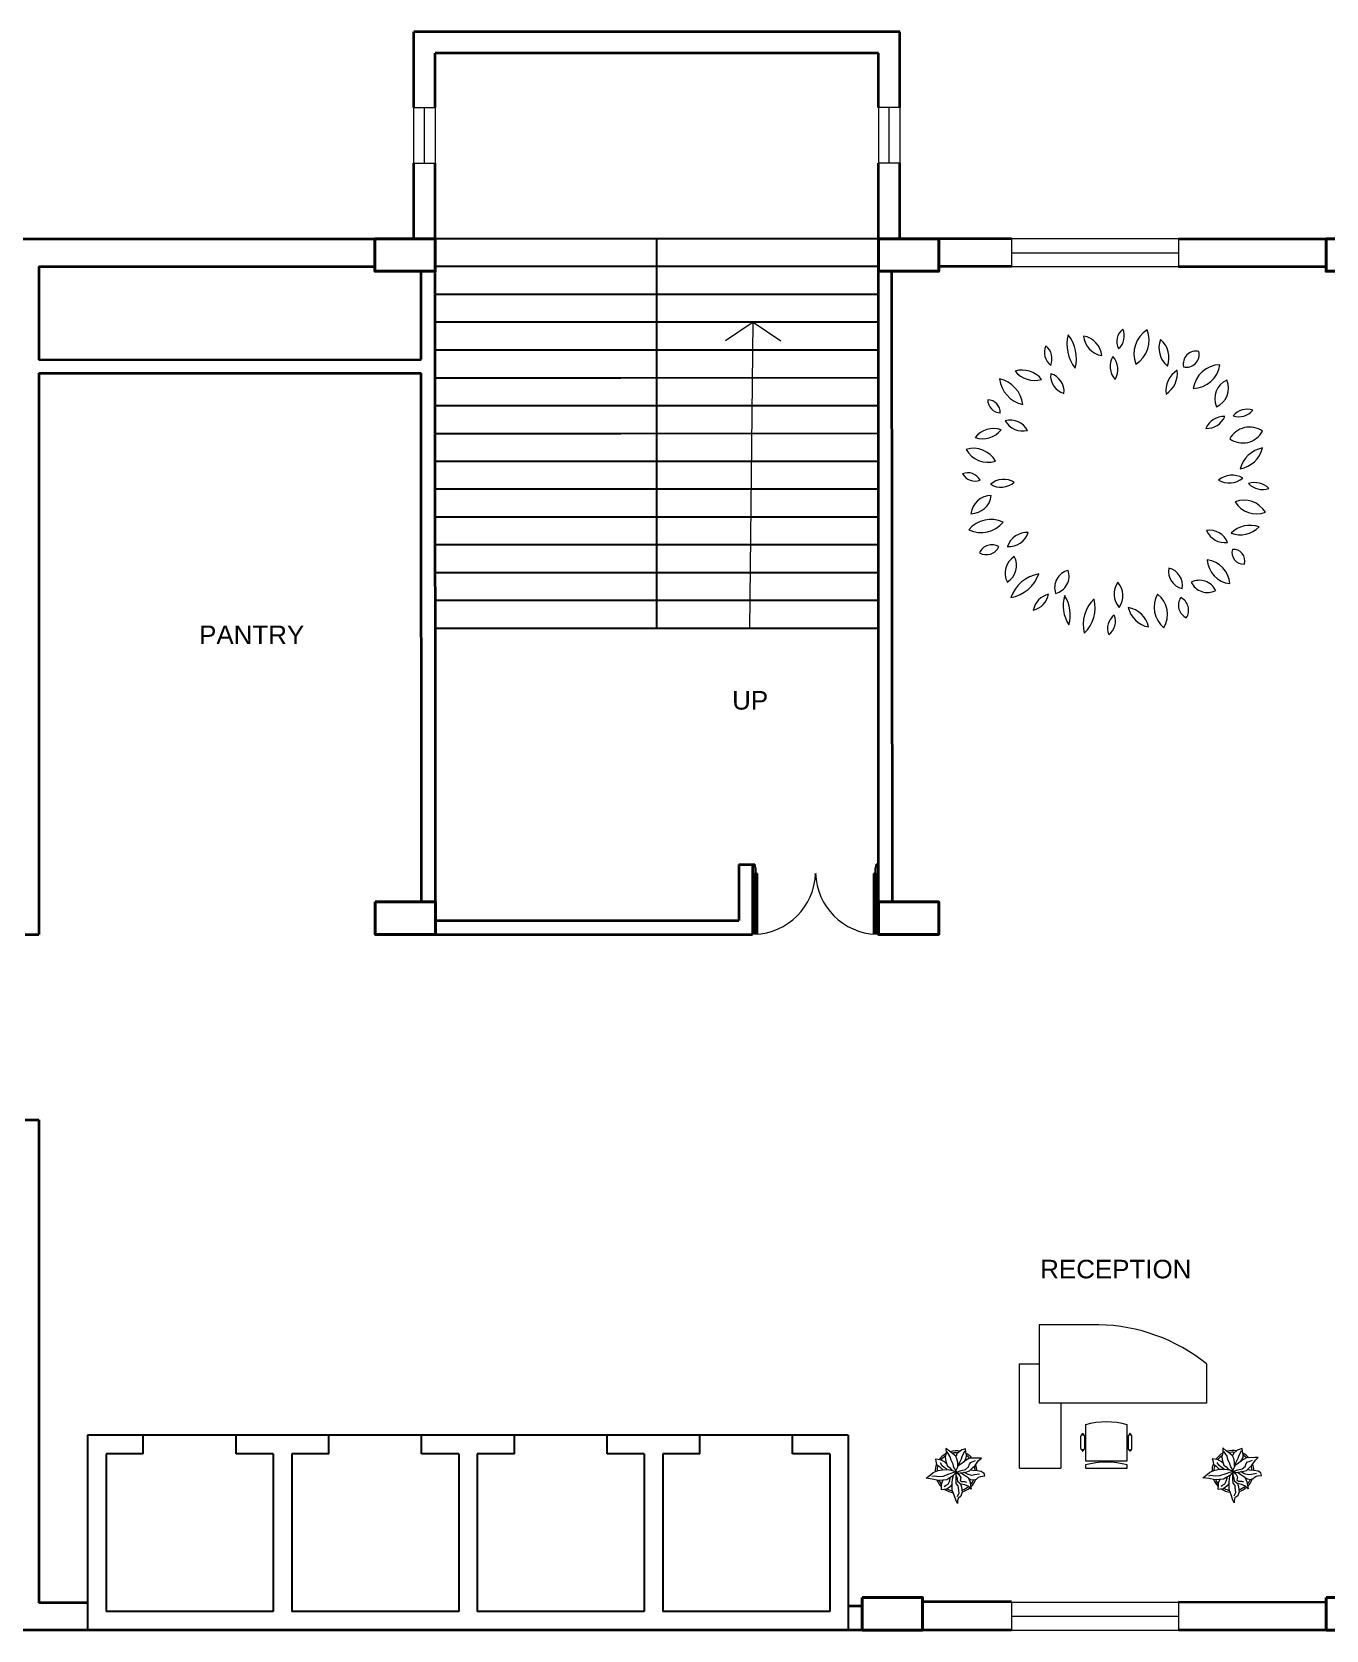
# Model space of a CAD drawing. Header units: millimetres. Extents: x 3079 to 579737, y 1565 to 1161826.
# Drawn here: x 86320 to 100270, y 321233 to 338463 of the extents above; entities that cross this region are included whole.
import ezdxf

# ---------------------------------------------------------------- set-up
doc = ezdxf.new("R2010")
doc.units = ezdxf.units.MM
for name, color, linetype, lineweight in [('1', 7, 'Continuous', 35), ('A_COL', 250, 'Continuous', 40), ('A_ELE1', 250, 'Continuous', 20), ('A_WIN-DOR', 250, 'Continuous', 30), ('CAY', 94, 'Continuous', 5), ('IG-Area', 250, 'Continuous', 30), ('SILL', 251, 'Continuous', 18), ('WINDOW', 252, 'Continuous', 15)]:
    doc.layers.add(name, color=color, linetype=linetype, lineweight=lineweight)
doc.layers.add('FURNITURE', color=253, linetype='Continuous', lineweight=5, transparency=0.05)
doc.layers.add('TREES', color=72, linetype='Continuous', lineweight=5, transparency=0.05)
doc.styles.add('ATT', font='romans.shx')
doc.styles.get("Standard").update_dxf_attribs({"font": 'arial.ttf'})

# ---------------------------------------------------------------- blocks, each defined once
blk = doc.blocks.new('12PPLT06')
at = {"color": 0, "linetype": 'ByBlock'}
for centre, radius, start, end in [((-0.0861, 0.4283), 0.0835, 149.4737, 231.7586), ((-0.2097, 0.4051), 0.0835, 329.4737, 51.7586), ((-0.1232, 0.388), 0.0817, 12.306, 79.6849), ((-0.0287, 0.4858), 0.0817, 192.306, 259.6849), ((0.05, 0.4504), 0.0524, 125.4093, 202.7101), ((-0.0287, 0.4729), 0.0524, 305.4093, 22.7101), ((0.1771, 0.4066), 0.1138, 133.8117, 194.3077), ((-0.0119, 0.4605), 0.1138, 313.8117, 14.3077), ((-0.1922, 0.4145), 0.0451, 146.8151, 244.0193), ((-0.2497, 0.3986), 0.0451, 326.8151, 64.0193), ((0.2574, 0.4291), 0.1143, 163.4642, 212.7906), ((0.0517, 0.3997), 0.1143, 343.4642, 32.7906), ((0.1966, 0.4279), 0.0672, 284.1004, 348.465), ((0.2788, 0.3493), 0.0672, 104.1004, 168.465), ((0.0406, 0.3679), 0.0664, 145.5248, 220.8327), ((-0.0643, 0.362), 0.0664, 325.5248, 40.8327), ((0.2043, 0.3048), 0.0573, 103.8914, 198.9039), ((0.1363, 0.3419), 0.0573, 283.8914, 18.9039), ((0.2234, 0.4134), 0.1178, 280.3005, 340.4476), ((0.3555, 0.258), 0.1178, 100.3005, 160.4476), ((-0.3791, 0.2477), 0.0818, 3.3189, 83.1904), ((-0.2877, 0.3337), 0.0818, 183.3189, 263.1904), ((-0.2983, 0.2994), 0.0582, 25.4537, 116.6852), ((-0.2719, 0.3765), 0.0582, 205.4537, 296.6852), ((-0.1618, 0.3339), 0.0557, 168.8066, 257.6391), ((-0.2284, 0.2903), 0.0557, 348.8066, 77.6391), ((0.3802, 0.2705), 0.064, 122.5817, 207.18), ((0.2887, 0.2952), 0.064, 302.5817, 27.18), ((-0.3813, 0.2555), 0.0369, 163.4933, 274.4697), ((-0.4137, 0.2292), 0.0369, 343.4933, 94.4697), ((0.3411, 0.1436), 0.0663, 86.0282, 161.3698), ((0.2828, 0.2309), 0.0663, 266.0282, 341.3698), ((0.4133, 0.1914), 0.0446, 59.9815, 155.6676), ((0.395, 0.2484), 0.0446, 239.9815, 335.6676), ((-0.4032, 0.0875), 0.0847, 69.7201, 135.6489), ((-0.4345, 0.2262), 0.0847, 249.7201, 315.6489), ((-0.3535, 0.1338), 0.0631, 22.5723, 98.3335), ((-0.3043, 0.2205), 0.0631, 202.5723, 278.3335), ((0.4301, 0.0727), 0.0919, 64.7353, 140.5781), ((0.3984, 0.2141), 0.0919, 244.7353, 320.5781), ((-0.456, 0.0247), 0.08, 30.9482, 110.5784), ((0.3971, 0.1115), 0.0659, 270.2529, 353.5221), ((0.4629, 0.0381), 0.0659, 90.2529, 173.5221), ((-0.4155, 0.1406), 0.08, 210.9482, 290.5784), ((-0.4752, -0.0367), 0.063, 44.2576, 108.5927), ((-0.4502, 0.067), 0.063, 224.2577, 288.5927), ((-0.3678, -0.0648), 0.0699, 60.5095, 129.292), ((0.366, -0.0461), 0.065, 58.8748, 131.2135), ((0.3568, 0.0585), 0.065, 238.8748, 311.2135), ((-0.3857, -0.1306), 0.0923, 100.8762, 165.4479), ((-0.4925, -0.0167), 0.0923, 280.8762, 345.4479), ((-0.3777, 0.0502), 0.0699, 240.5095, 309.292), ((0.4502, -0.0453), 0.0446, 28.1981, 112.1918), ((0.4727, 0.0171), 0.0446, 208.1981, 292.1918), ((0.4073, -0.1426), 0.0814, 29.1952, 106.7189), ((0.4549, -0.025), 0.0814, 209.1952, 286.7189), ((-0.4112, -0.1963), 0.0728, 54.9745, 151.3792), ((-0.4333, -0.1018), 0.0728, 234.9745, 331.3792), ((0.4251, -0.2125), 0.0753, 71.3712, 141.7535), ((0.39, -0.0945), 0.0753, 251.3712, 321.7535), ((-0.296, -0.2328), 0.0625, 87.1724, 157.2365), ((-0.3506, -0.1462), 0.0625, 267.1724, 337.2365), ((0.296, -0.2262), 0.0644, 28.8072, 103.9199), ((0.3369, -0.1326), 0.0644, 208.8072, 283.9199), ((-0.3988, -0.2663), 0.0584, 71.8192, 140.0818), ((-0.4254, -0.1734), 0.0584, 251.8192, 320.0818), ((-0.3008, -0.2997), 0.065, 113.4753, 203.456), ((-0.3863, -0.266), 0.065, 293.4753, 23.456), ((0.3924, -0.2358), 0.0968, 186.5487, 256.8911), ((0.2743, -0.3411), 0.0968, 6.5487, 76.8911), ((0.4104, -0.2204), 0.0422, 179.2557, 267.6287), ((0.3664, -0.2621), 0.0422, 359.2557, 87.6287), ((-0.2499, -0.3874), 0.0888, 91.6328, 172.0268), ((-0.3404, -0.2863), 0.0888, 271.6328, 352.0268), ((-0.1214, -0.3477), 0.0799, 122.8873, 186.7253), ((-0.2441, -0.29), 0.0799, 302.8873, 6.7253), ((0.2218, -0.2894), 0.0586, 173.65, 254.6514), ((0.148, -0.3394), 0.0586, 353.65, 74.6514), ((0.0531, -0.3604), 0.0628, 148.7877, 221.5977), ((-0.0476, -0.3695), 0.0628, 328.7877, 41.5977), ((0.258, -0.4052), 0.0806, 38.6962, 106.2415), ((0.2984, -0.2775), 0.0806, 218.6962, 286.2415), ((-0.2305, -0.4083), 0.041, 76.5419, 193.4774), ((-0.2609, -0.3779), 0.041, 256.5419, 13.4774), ((-0.0984, -0.3976), 0.0759, 159.117, 230.3606), ((-0.2177, -0.429), 0.0759, 339.117, 50.3606), ((-0.0199, -0.454), 0.0906, 122.117, 201.7275), ((-0.1522, -0.4109), 0.0906, 302.117, 21.7275), ((0.1123, -0.3978), 0.0705, 185.3196, 260.419), ((0.0304, -0.4739), 0.0705, 5.3196, 80.419), ((0.2468, -0.3953), 0.1233, 165.2071, 218.3217), ((0.0308, -0.4403), 0.1233, 345.2071, 38.3217), ((0.2555, -0.394), 0.0536, 156.7754, 231.288), ((0.1727, -0.4147), 0.0536, 336.7754, 51.288), ((0.0215, -0.4669), 0.0521, 129.7475, 206.0709), ((-0.0587, -0.4497), 0.0521, 309.7475, 26.0709)]:
    blk.add_arc(centre, radius, start, end, dxfattribs=at)
at = {"color": 0, "linetype": 'ByBlock', "style": 'ATT'}
for tag, p, flags in [('ITEM', (-0.9111, -3.0457), 3), ('ROOM_NUMBER', (-0.9111, -4.379), 1)]:
    blk.add_attdef(tag, p, '', height=1, dxfattribs=dict(at, flags=flags))

msp = doc.modelspace()

# ---------------------------------------------------------------- linework, layer by layer
for p, q in [((95445, 336233), (90667, 336231)), ((93057, 332032), (93055, 336232)), ((95445, 336233), (95445, 330033)), ((92667, 335933), (90667, 335933)), ((95445, 335933), (92667, 335933)), ((92667, 335633), (90667, 335633)), ((95445, 335633), (92667, 335633)), ((92667, 335333), (90668, 335333)), ((95445, 335333), (92667, 335333)), ((92667, 335033), (90668, 335033)), ((95445, 335033), (92667, 335033)), ((92668, 334732), (90668, 334731)), ((95445, 334733), (92668, 334732)), ((92668, 334432), (90668, 334431)), ((95445, 334433), (92668, 334432)), ((92668, 334132), (90668, 334131)), ((95445, 334133), (92668, 334132)), ((92668, 333833), (90668, 333833)), ((95445, 333833), (92668, 333833)), ((92668, 333533), (90668, 333533)), ((95445, 333533), (92668, 333533)), ((92668, 333232), (90669, 333231)), ((95445, 333233), (92668, 333232)), ((92668, 332933), (90669, 332933)), ((95445, 332933), (92668, 332933)), ((92669, 332633), (90669, 332633)), ((95445, 332633), (92669, 332633)), ((92669, 332333), (90669, 332333)), ((95445, 332333), (92669, 332333)), ((92669, 332032), (90669, 332031)), ((95445, 332033), (92669, 332032)), ((89020, 323333), (86920, 323333)), ((86920, 323333), (86920, 321233)), ((87520, 323133), (87520, 323333)), ((88520, 323133), (88520, 323333)), ((91120, 323333), (89020, 323333)), ((89520, 323133), (89520, 323333)), ((90520, 323133), (90520, 323333)), ((93220, 323333), (91120, 323333)), ((91520, 323133), (91520, 323333)), ((92520, 323133), (92520, 323333)), ((95120, 323333), (93220, 323333)), ((93520, 323133), (93520, 323333)), ((94520, 323133), (94520, 323333)), ((95120, 323333), (95120, 321233)), ((87520, 323133), (87120, 323133)), ((87120, 323133), (87120, 321433)), ((88920, 323133), (88520, 323133)), ((88920, 323133), (88920, 321433)), ((89520, 323133), (89120, 323133)), ((89120, 323133), (89120, 321433)), ((90920, 323133), (90520, 323133)), ((90920, 323133), (90920, 321433)), ((91520, 323133), (91120, 323133)), ((91120, 323133), (91120, 321433)), ((92920, 323133), (92520, 323133)), ((92920, 323133), (92920, 321433)), ((93520, 323133), (93120, 323133)), ((93120, 323133), (93120, 321433)), ((94920, 323133), (94520, 323133)), ((94920, 323133), (94920, 321433)), ((88920, 321433), (87120, 321433)), ((90920, 321433), (89120, 321433)), ((92920, 321433), (91120, 321433)), ((94920, 321433), (93120, 321433)), ((86920, 321233), (89020, 321233)), ((89020, 321233), (86920, 321233)), ((89020, 321233), (91120, 321233)), ((95595, 321233), (90595, 321233)), ((91120, 321233), (93220, 321233)), ((93220, 321233), (95120, 321233))]:
    msp.add_line(p, q)
at = {"layer": '1'}
for p, q in [((95675, 338463), (90437, 338463)), ((90437, 337648), (90437, 338463)), ((95675, 337648), (95675, 338463)), ((95445, 338233), (90667, 338233)), ((90667, 337648), (90667, 338233)), ((95445, 337648), (95445, 338233)), ((90437, 336233), (90437, 337048)), ((90667, 336233), (90667, 337048)), ((95445, 336233), (95445, 337048)), ((95675, 336233), (95675, 337048)), ((85732, 336233), (90017, 336233)), ((96879, 336233), (96095, 336233)), ((98679, 336233), (100270, 336233)), ((100270, 336233), (100920, 336233)), ((86395, 335933), (90017, 335933)), ((86395, 335933), (86395, 334929)), ((90517, 334933), (90517, 335883)), ((90670, 329033), (90667, 335933)), ((95445, 328733), (95445, 335933)), ((95595, 329083), (95591, 335883)), ((96879, 335933), (96095, 335933)), ((98679, 335933), (100270, 335933)), ((86395, 334929), (90517, 334933)), ((86395, 334783), (90517, 334785)), ((86395, 334783), (86395, 328733)), ((90520, 329083), (90517, 334785)), ((93939, 329487), (93939, 328883)), ((93939, 329487), (94089, 329487)), ((94089, 329487), (94089, 328733)), ((90670, 328883), (93939, 328883)), ((86245, 328733), (86395, 328733)), ((86395, 328733), (86395, 328733)), ((90670, 328733), (94089, 328733)), ((95445, 328733), (95445, 328733)), ((95595, 328733), (95595, 328733)), ((95895, 328733), (96095, 328733)), ((86245, 326733), (86395, 326733)), ((86395, 326733), (86395, 321528)), ((86920, 321527), (86395, 321528)), ((96879, 321537), (95920, 321539)), ((100270, 321530), (98679, 321533)), ((95270, 321489), (95120, 321489)), ((96879, 321233), (85732, 321233)), ((100595, 321233), (98679, 321233))]:
    msp.add_line(p, q, dxfattribs=at)
at = {"layer": 'A_COL'}
for points in [[(90017, 336233), (90017, 335883), (90667, 335883), (90667, 336233)], [(95445, 336233), (95445, 335883), (96095, 335883), (96095, 336233)], [(100270, 336233), (100270, 335883), (100920, 335883), (100920, 336233)], [(90020, 329083), (90020, 328733), (90670, 328733), (90670, 329083)], [(95445, 329083), (95445, 328733), (96095, 328733), (96095, 329083)], [(95270, 321583), (95270, 321233), (95920, 321233), (95920, 321583)], [(100270, 321583), (100270, 321233), (100920, 321233), (100920, 321583)]]:
    msp.add_lwpolyline(points, close=True, dxfattribs=at)
at = {"layer": 'A_ELE1', "transparency": 33554687}
for centre, start, end in [((94091, 329411), 271.742, 358.2578), ((95443, 329411), 181.7422, 268.258)]:
    msp.add_arc(centre, 676, start, end, dxfattribs=at)
at = {"layer": 'A_WIN-DOR', "transparency": 33554687}
for p, q in [((94089, 329382), (94089, 329487)), ((94112, 329487), (94112, 329455)), ((94112, 329455), (94121, 329455)), ((94121, 329455), (94121, 329391)), ((95422, 329455), (95413, 329455)), ((95413, 329455), (95413, 329391)), ((95422, 329487), (95422, 329455)), ((95445, 329382), (95445, 329487)), ((94112, 329382), (94089, 329382)), ((94112, 329391), (94112, 328735)), ((94112, 329382), (94112, 329359)), ((94137, 329391), (94137, 328736)), ((94767, 329391), (94767, 329382)), ((94767, 329391), (94767, 329391)), ((94767, 329382), (94767, 329382)), ((95397, 329391), (95397, 328736)), ((95422, 329391), (95422, 328735)), ((95422, 329382), (95422, 329359)), ((95422, 329382), (95445, 329382))]:
    msp.add_line(p, q, dxfattribs=at)
at = {"layer": 'A_WIN-DOR'}
for p, q in [((94112, 329487), (94089, 329487)), ((95422, 329487), (95445, 329487))]:
    msp.add_line(p, q, dxfattribs=at)
at = {"layer": 'A_WIN-DOR', "transparency": 33554687}
for points in [[(94112, 329391), (94137, 329391)], [(94767, 329391), (94767, 329391)], [(95422, 329391), (95397, 329391)]]:
    msp.add_lwpolyline(points, dxfattribs=at)
at = {"layer": 'FURNITURE'}
for p, q in [((97177, 324524), (97177, 323679)), ((97820, 324524), (97177, 324524)), ((96966, 324102), (97177, 324102)), ((96966, 322980), (96966, 324102)), ((98982, 324102), (98982, 323679)), ((98982, 323679), (97177, 323679)), ((97410, 323679), (97410, 322980)), ((97677, 323448), (97677, 323058)), ((98127, 323058), (98127, 323448)), ((97627, 323190), (97627, 323324)), ((97640, 323338), (97640, 323348)), ((97640, 323338), (97654, 323338)), ((97654, 323338), (97640, 323338)), ((97644, 323351), (97650, 323351)), ((97654, 323348), (97654, 323338)), ((97667, 323324), (97667, 323190)), ((98137, 323324), (98137, 323190)), ((98150, 323348), (98150, 323338)), ((98164, 323338), (98150, 323338)), ((98150, 323338), (98164, 323338)), ((98160, 323351), (98154, 323351)), ((98164, 323338), (98164, 323348)), ((98177, 323190), (98177, 323324)), ((97654, 323177), (97640, 323177)), ((97640, 323177), (97640, 323167)), ((97644, 323163), (97650, 323163)), ((97654, 323167), (97654, 323177)), ((98150, 323177), (98164, 323177)), ((98150, 323167), (98150, 323177)), ((98160, 323163), (98154, 323163)), ((98164, 323177), (98164, 323167)), ((96966, 322980), (97410, 322980)), ((97677, 323058), (98127, 323058)), ((97677, 323013), (97677, 322978)), ((97677, 322978), (98127, 322978)), ((97848, 323058), (97848, 323045)), ((97956, 323058), (97956, 323045)), ((98127, 322978), (98127, 323013))]:
    msp.add_line(p, q, dxfattribs=at)
for centre, radius, start, end in [((97785, 322619), 1906, 51.0807, 88.9531), ((97902, 322651), 827, 74.2216, 105.7784), ((97640, 323324), 13.4, 90, 180), ((97644, 323348), 3.35, 90, 180), ((97650, 323348), 3.35, 0, 90), ((97654, 323324), 13.4, 0, 90), ((98150, 323324), 13.4, 90, 180), ((98154, 323348), 3.35, 90, 180), ((98160, 323348), 3.35, 0, 90), ((98164, 323324), 13.4, 0, 90), ((97640, 323190), 13.4, 180, 270), ((97644, 323167), 3.35, 180, 270), ((97650, 323167), 3.35, 270, 0), ((97654, 323190), 13.4, 270, 0), ((98150, 323190), 13.4, 180, 270), ((98154, 323167), 3.35, 180, 270), ((98160, 323167), 3.35, 270, 0), ((98164, 323190), 13.4, 270, 0), ((97902, 322217), 827, 74.2216, 105.7784)]:
    msp.add_arc(centre, radius, start, end, dxfattribs=at)
at = {"layer": 'SILL'}
for p, q in [((90437, 337048), (90437, 337648)), ((90667, 337648), (90667, 337048)), ((95445, 337648), (95445, 337048)), ((95675, 337648), (95675, 337048)), ((98679, 336233), (96879, 336233)), ((96879, 335933), (98679, 335933)), ((94093, 335333), (93795, 335134)), ((94057, 332033), (94093, 335333)), ((94093, 335333), (94392, 335134)), ((96879, 321533), (98679, 321533)), ((96879, 321233), (98679, 321233))]:
    msp.add_line(p, q, dxfattribs=at)
at = {"layer": 'TREES'}
for p, q in [((96114, 323068), (96059, 323074)), ((96059, 323074), (96065, 323055)), ((96156, 323047), (96114, 323068)), ((96175, 323139), (96164, 323096)), ((96164, 323096), (96170, 323050)), ((96210, 323163), (96173, 323192)), ((96173, 323192), (96175, 323139)), ((96219, 323102), (96186, 323153)), ((96248, 323132), (96210, 323163)), ((96228, 323066), (96219, 323102)), ((96250, 323020), (96228, 323066)), ((96279, 323109), (96248, 323132)), ((96291, 323078), (96279, 323109)), ((96290, 323134), (96281, 323109)), ((96328, 323166), (96290, 323134)), ((96300, 323038), (96291, 323078)), ((96336, 323076), (96300, 323005)), ((96349, 323175), (96328, 323166)), ((96345, 323100), (96336, 323076)), ((96372, 323162), (96345, 323100)), ((96382, 323188), (96349, 323175)), ((96369, 323045), (96392, 323087)), ((96428, 323085), (96378, 323057)), ((96387, 323151), (96382, 323188)), ((96393, 323122), (96387, 323151)), ((96392, 323087), (96393, 323122)), ((96518, 323087), (96428, 323085)), ((96556, 323087), (96518, 323087)), ((96524, 323060), (96556, 323087)), ((99098, 323073), (99042, 323079)), ((99042, 323079), (99049, 323060)), ((99140, 323052), (99098, 323073)), ((99159, 323144), (99148, 323101)), ((99148, 323101), (99154, 323055)), ((99194, 323167), (99156, 323197)), ((99156, 323197), (99159, 323144)), ((99203, 323107), (99170, 323158)), ((99232, 323137), (99194, 323167)), ((99211, 323071), (99203, 323107)), ((99233, 323025), (99211, 323071)), ((99263, 323113), (99232, 323137)), ((99275, 323083), (99263, 323113)), ((99273, 323138), (99264, 323114)), ((99312, 323171), (99273, 323138)), ((99284, 323043), (99275, 323083)), ((99319, 323081), (99284, 323010)), ((99332, 323180), (99312, 323171)), ((99328, 323105), (99319, 323081)), ((99356, 323167), (99328, 323105)), ((99366, 323192), (99332, 323180)), ((99353, 323050), (99376, 323092)), ((99412, 323090), (99362, 323062)), ((99371, 323156), (99366, 323192)), ((99377, 323127), (99371, 323156)), ((99376, 323092), (99377, 323127)), ((99502, 323092), (99412, 323090)), ((99440, 323052), (99476, 323064)), ((99470, 323012), (99508, 323064)), ((99540, 323092), (99502, 323092)), ((99508, 323064), (99540, 323092)), ((95958, 322870), (96005, 322905)), ((96005, 322905), (96035, 322931)), ((96045, 322893), (96021, 322887)), ((96035, 322931), (96088, 322953)), ((96095, 322886), (96045, 322893)), ((96065, 323055), (96072, 323018)), ((96072, 323018), (96103, 322995)), ((96088, 322953), (96136, 322962)), ((96103, 322995), (96135, 322963)), ((96131, 323004), (96114, 323036)), ((96154, 322985), (96131, 323004)), ((96136, 322962), (96197, 322963)), ((96205, 322914), (96139, 322889)), ((96185, 322967), (96154, 322985)), ((96176, 323029), (96156, 323047)), ((96170, 323050), (96186, 323007)), ((96248, 322894), (96181, 322854)), ((96186, 323007), (96212, 322987)), ((96197, 322963), (96245, 322955)), ((96286, 322941), (96205, 322914)), ((96212, 322987), (96231, 322962)), ((96231, 322962), (96241, 322958)), ((96245, 322955), (96290, 322942)), ((96245, 322860), (96254, 322901)), ((96290, 322942), (96248, 322894)), ((96259, 322986), (96250, 323020)), ((96285, 322949), (96259, 322986)), ((96279, 322926), (96278, 322862)), ((96306, 323002), (96280, 322952)), ((96280, 322952), (96286, 322937)), ((96280, 322931), (96286, 322932)), ((96285, 322893), (96280, 322931)), ((96283, 322936), (96313, 322926)), ((96297, 322867), (96285, 322893)), ((96286, 322937), (96337, 322955)), ((96286, 322932), (96313, 322911)), ((96299, 322993), (96300, 323038)), ((96343, 323027), (96306, 323002)), ((96313, 322926), (96386, 322937)), ((96313, 322911), (96332, 322878)), ((96330, 322930), (96370, 322905)), ((96337, 322955), (96383, 322965)), ((96378, 323057), (96343, 323027)), ((96404, 322913), (96366, 322936)), ((96370, 322905), (96412, 322877)), ((96383, 322965), (96414, 322993)), ((96386, 322937), (96428, 322950)), ((96451, 322900), (96404, 322913)), ((96414, 322993), (96425, 323023)), ((96425, 323023), (96441, 323041)), ((96428, 322950), (96460, 322981)), ((96441, 323041), (96457, 323047)), ((96463, 322953), (96443, 322957)), ((96481, 322905), (96451, 322900)), ((96457, 323047), (96492, 323060)), ((96460, 322981), (96486, 323007)), ((96509, 322948), (96463, 322953)), ((96536, 322915), (96481, 322905)), ((96486, 323007), (96524, 323060)), ((96553, 322941), (96509, 322948)), ((96548, 322889), (96585, 322894)), ((96583, 322922), (96553, 322941)), ((96592, 322895), (96583, 322922)), ((96585, 322894), (96592, 322895)), ((98942, 322875), (98989, 322910)), ((98989, 322910), (99019, 322936)), ((99029, 322898), (99004, 322892)), ((99019, 322936), (99072, 322958)), ((99079, 322891), (99029, 322898)), ((99049, 323060), (99056, 323023)), ((99056, 323023), (99086, 323000)), ((99072, 322958), (99120, 322966)), ((99123, 322894), (99079, 322891)), ((99086, 323000), (99118, 322968)), ((99115, 323009), (99098, 323041)), ((99138, 322990), (99115, 323009)), ((99120, 322966), (99181, 322968)), ((99189, 322919), (99123, 322894)), ((99169, 322971), (99138, 322990)), ((99160, 323034), (99140, 323052)), ((99154, 323055), (99170, 323012)), ((99232, 322899), (99165, 322859)), ((99170, 323012), (99195, 322992)), ((99181, 322968), (99228, 322960)), ((99270, 322946), (99189, 322919)), ((99195, 322992), (99215, 322966)), ((99215, 322966), (99225, 322963)), ((99228, 322960), (99274, 322947)), ((99228, 322865), (99238, 322906)), ((99274, 322947), (99232, 322899)), ((99243, 322991), (99233, 323025)), ((99269, 322954), (99243, 322991)), ((99263, 322931), (99262, 322867)), ((99290, 323007), (99264, 322957)), ((99264, 322957), (99270, 322942)), ((99264, 322936), (99270, 322937)), ((99269, 322898), (99264, 322936)), ((99267, 322941), (99297, 322931)), ((99281, 322872), (99269, 322898)), ((99270, 322942), (99320, 322960)), ((99270, 322937), (99297, 322916)), ((99282, 322998), (99284, 323043)), ((99327, 323032), (99290, 323007)), ((99297, 322931), (99369, 322942)), ((99297, 322916), (99316, 322883)), ((99314, 322935), (99353, 322910)), ((99320, 322960), (99367, 322970)), ((99362, 323062), (99327, 323032)), ((99388, 322917), (99350, 322941)), ((99353, 322910), (99396, 322882)), ((99367, 322970), (99397, 322998)), ((99369, 322942), (99412, 322955)), ((99434, 322905), (99388, 322917)), ((99397, 322998), (99408, 323028)), ((99408, 323028), (99425, 323046)), ((99412, 322955), (99444, 322986)), ((99425, 323046), (99440, 323052)), ((99446, 322958), (99427, 322962)), ((99465, 322910), (99434, 322905)), ((99444, 322986), (99470, 323012)), ((99493, 322953), (99446, 322958)), ((99520, 322920), (99465, 322910)), ((99537, 322946), (99493, 322953)), ((99508, 322887), (99532, 322894)), ((99532, 322894), (99569, 322899)), ((99566, 322927), (99537, 322946)), ((99576, 322900), (99566, 322927)), ((99569, 322899), (99576, 322900)), ((96023, 322861), (95958, 322870)), ((96092, 322846), (96023, 322861)), ((96181, 322854), (96092, 322846)), ((96139, 322889), (96095, 322886)), ((96124, 322745), (96125, 322789)), ((96150, 322748), (96124, 322745)), ((96125, 322789), (96127, 322818)), ((96127, 322818), (96144, 322852)), ((96182, 322751), (96150, 322748)), ((96155, 322779), (96169, 322790)), ((96169, 322790), (96195, 322806)), ((96221, 322782), (96182, 322751)), ((96195, 322806), (96212, 322835)), ((96212, 322835), (96223, 322880)), ((96240, 322811), (96221, 322782)), ((96241, 322824), (96245, 322860)), ((96241, 322785), (96241, 322824)), ((96241, 322743), (96241, 322785)), ((96262, 322686), (96241, 322743)), ((96278, 322862), (96280, 322812)), ((96280, 322812), (96301, 322788)), ((96299, 322832), (96297, 322867)), ((96329, 322807), (96299, 322832)), ((96301, 322788), (96305, 322767)), ((96305, 322767), (96311, 322708)), ((96332, 322878), (96325, 322846)), ((96325, 322846), (96344, 322834)), ((96376, 322797), (96329, 322807)), ((96330, 322812), (96342, 322773)), ((96349, 322719), (96334, 322675)), ((96342, 322773), (96349, 322719)), ((96344, 322834), (96374, 322834)), ((96374, 322834), (96395, 322827)), ((96419, 322780), (96376, 322797)), ((96412, 322877), (96432, 322827)), ((96414, 322871), (96438, 322857)), ((96446, 322751), (96419, 322780)), ((96432, 322827), (96439, 322788)), ((96438, 322857), (96474, 322851)), ((96439, 322788), (96446, 322751)), ((96474, 322851), (96502, 322861)), ((96502, 322861), (96524, 322882)), ((96524, 322882), (96548, 322889)), ((99007, 322866), (98942, 322875)), ((99075, 322851), (99007, 322866)), ((99165, 322859), (99075, 322851)), ((99107, 322750), (99109, 322794)), ((99134, 322753), (99107, 322750)), ((99109, 322794), (99111, 322823)), ((99111, 322823), (99128, 322857)), ((99166, 322756), (99134, 322753)), ((99139, 322784), (99153, 322795)), ((99153, 322795), (99178, 322811)), ((99205, 322787), (99166, 322756)), ((99178, 322811), (99195, 322840)), ((99195, 322840), (99207, 322885)), ((99224, 322816), (99205, 322787)), ((99225, 322829), (99228, 322865)), ((99225, 322790), (99225, 322829)), ((99225, 322748), (99225, 322790)), ((99246, 322691), (99225, 322748)), ((99262, 322867), (99264, 322817)), ((99264, 322817), (99285, 322793)), ((99282, 322837), (99281, 322872)), ((99313, 322812), (99282, 322837)), ((99285, 322793), (99288, 322772)), ((99288, 322772), (99295, 322713)), ((99316, 322883), (99309, 322851)), ((99309, 322851), (99328, 322839)), ((99360, 322802), (99313, 322812)), ((99314, 322817), (99325, 322778)), ((99333, 322724), (99318, 322680)), ((99325, 322778), (99333, 322724)), ((99328, 322839), (99358, 322839)), ((99358, 322839), (99379, 322832)), ((99402, 322785), (99360, 322802)), ((99396, 322882), (99416, 322832)), ((99397, 322876), (99422, 322862)), ((99429, 322756), (99402, 322785)), ((99416, 322832), (99423, 322793)), ((99422, 322862), (99457, 322856)), ((99423, 322793), (99429, 322756)), ((99457, 322856), (99486, 322866)), ((99486, 322866), (99508, 322887)), ((96283, 322627), (96262, 322686)), ((96296, 322599), (96283, 322627)), ((96311, 322708), (96294, 322671)), ((96297, 322625), (96296, 322599)), ((96305, 322653), (96297, 322625)), ((96334, 322675), (96305, 322653)), ((99267, 322632), (99246, 322691)), ((99280, 322604), (99267, 322632)), ((99295, 322713), (99277, 322676)), ((99281, 322630), (99280, 322604)), ((99288, 322658), (99281, 322630)), ((99318, 322680), (99288, 322658))]:
    msp.add_line(p, q, dxfattribs=at)
for centre, radius, start, end in [((96282, 322938), 226, 118.3455, 144.4541), ((96282, 322938), 207, 123.3868, 142.0756), ((96282, 322938), 226, 79.7038, 106.1281), ((96282, 322938), 207, 84.1886, 102.4028), ((96282, 322938), 226, 40.6606, 61.3393), ((96282, 322938), 207, 45.0835, 57.5023), ((99266, 322943), 226, 118.3455, 144.4541), ((99266, 322943), 207, 123.3868, 142.0756), ((99266, 322943), 226, 79.7038, 106.1281), ((99266, 322943), 207, 84.1886, 102.4028), ((99266, 322943), 226, 40.6606, 61.3393), ((99266, 322943), 207, 45.0835, 57.5023), ((96282, 322938), 226, 158.5862, 179.7442), ((96282, 322938), 207, 160.6559, 177.5057), ((96282, 322938), 207, 3.2699, 17.4002), ((96282, 322938), 226, 2.503, 20.4563), ((99266, 322943), 226, 158.5862, 179.7442), ((99266, 322943), 207, 160.6559, 177.5057), ((99266, 322943), 207, 3.2699, 17.4002), ((99266, 322943), 226, 2.503, 20.4563), ((96282, 322938), 226, 202.9768, 225.8473), ((96282, 322938), 207, 206.2761, 221.1349), ((96282, 322938), 226, 236.9563, 262.295), ((96282, 322938), 207, 242.6899, 259.5345), ((96282, 322938), 207, 287.9864, 310.5771), ((96282, 322938), 226, 287.123, 310.9816), ((96282, 322938), 207, 318.4756, 335.3347), ((96282, 322938), 226, 314.8021, 339.1804), ((99266, 322943), 226, 202.9768, 225.8473), ((99266, 322943), 207, 206.2761, 221.1349), ((99266, 322943), 226, 236.9563, 262.295), ((99266, 322943), 207, 242.6899, 259.5345), ((99266, 322943), 207, 287.9864, 310.5771), ((99266, 322943), 226, 287.123, 310.9816), ((99266, 322943), 207, 318.4756, 335.3347), ((99266, 322943), 226, 314.8021, 339.1804)]:
    msp.add_arc(centre, radius, start, end, dxfattribs=at)
at = {"layer": 'WINDOW'}
for p, q in [((90437, 337648), (90667, 337648)), ((90552, 337048), (90552, 337648)), ((95675, 337648), (95445, 337648)), ((95560, 337048), (95560, 337648)), ((90437, 337048), (90667, 337048)), ((95675, 337048), (95445, 337048)), ((96879, 336233), (96879, 335933)), ((98679, 336233), (98679, 335933)), ((96879, 336083), (98679, 336083)), ((96879, 321533), (96879, 321233)), ((98679, 321533), (98679, 321233)), ((96879, 321383), (98679, 321383))]:
    msp.add_line(p, q, dxfattribs=at)

# ---------------------------------------------------------------- block references
at = {"layer": 'CAY', "xscale": 3352.03577094057, "yscale": 3352.03577094057, "zscale": 3352.03577094057, "rotation": 180}
msp.add_blockref('12PPLT06', (97993, 333618), dxfattribs=at)

# ---------------------------------------------------------------- texts
at = {"layer": 'IG-Area', "char_height": 200, "attachment_point": 1}
for s, insert in [('PANTRY', (88122, 332063)), ('UP', (93868, 331357)), ('RECEPTION', (97189, 325225))]:
    msp.add_mtext_dynamic_manual_height_columns(s, width=38356.19, gutter_width=12.5, heights=[0], dxfattribs=dict(at, insert=insert))

doc.saveas('drawing.dxf')
